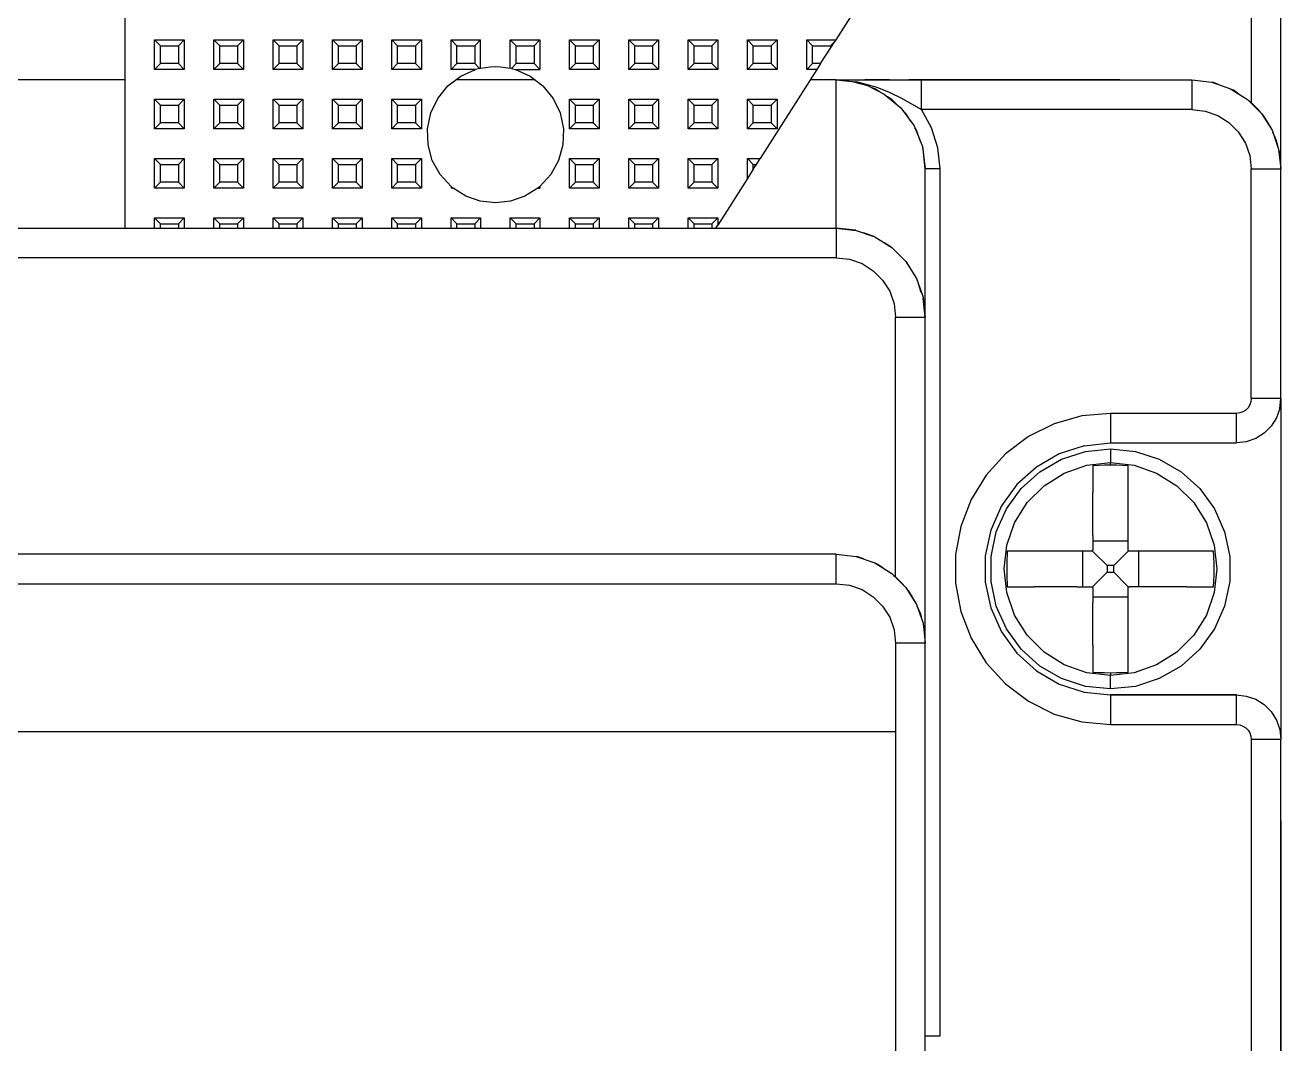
# Model space of a CAD drawing. Header units: millimetres. Extents: x 0 to 149, y 0 to 235.
# Drawn here: x 106.63 to 149, y 155.12 to 189.5 of the extents above; entities that cross this region are included whole.
import ezdxf

# ---------------------------------------------------------------- set-up
doc = ezdxf.new("R2010")
doc.units = ezdxf.units.MM

# ---------------------------------------------------------------- blocks, each defined once
blk = doc.blocks.new('CHINT_eff9f46a43ee547783ba41a7551f6a23_FACE_0')
at = {"color": 141, "linetype": 'Continuous', "true_color": 0x40d9ff}
for p, q in [((111.2, 188.8), (111, 189)), ((111, 188), (111, 189)), ((111, 189), (112, 189)), ((111.8, 188.8), (112, 189)), ((112, 189), (112, 188)), ((113.2, 188.8), (113, 189)), ((113, 188), (113, 189)), ((113, 189), (114, 189)), ((113.8, 188.8), (114, 189)), ((114, 189), (114, 188)), ((115.2, 188.8), (115, 189)), ((115, 188), (115, 189)), ((115, 189), (116, 189)), ((115.8, 188.8), (116, 189)), ((116, 189), (116, 188)), ((117.2, 188.8), (117, 189)), ((117, 188), (117, 189)), ((117, 189), (118, 189)), ((117.8, 188.8), (118, 189)), ((118, 189), (118, 188)), ((119.2, 188.8), (119, 189)), ((119, 188), (119, 189)), ((119, 189), (120, 189)), ((119.8, 188.8), (120, 189)), ((120, 189), (120, 188)), ((121.2, 188.8), (121, 189)), ((121, 188), (121, 189)), ((121, 189), (122, 189)), ((121.8, 188.8), (122, 189)), ((123.2, 188.8), (123, 189)), ((123, 189), (124, 189)), ((123.8, 188.8), (124, 189)), ((124, 189), (124, 188)), ((125.2, 188.8), (125, 189)), ((125, 188), (125, 189)), ((125, 189), (126, 189)), ((125.8, 188.8), (126, 189)), ((126, 189), (126, 188)), ((127.2, 188.8), (127, 189)), ((127, 188), (127, 189)), ((127, 189), (128, 189)), ((127.8, 188.8), (128, 189)), ((128, 189), (128, 188)), ((129.2, 188.8), (129, 189)), ((129, 188), (129, 189)), ((129, 189), (130, 189)), ((129.8, 188.8), (130, 189)), ((130, 189), (130, 188)), ((131.2, 188.8), (131, 189)), ((131, 188), (131, 189)), ((131, 189), (132, 189)), ((131.8, 188.8), (132, 189)), ((132, 189), (132, 188)), ((133.2, 188.8), (133, 189)), ((133, 188), (133, 189)), ((111.2, 188.8), (111.8, 188.8)), ((111.2, 188.2), (111.2, 188.8)), ((111.8, 188.8), (111.8, 188.2)), ((113.2, 188.2), (113.2, 188.8)), ((113.2, 188.8), (113.8, 188.8)), ((113.8, 188.8), (113.8, 188.2)), ((115.2, 188.2), (115.2, 188.8)), ((115.2, 188.8), (115.8, 188.8)), ((115.8, 188.8), (115.8, 188.2)), ((117.2, 188.2), (117.2, 188.8)), ((117.2, 188.8), (117.8, 188.8)), ((117.8, 188.8), (117.8, 188.2)), ((119.2, 188.2), (119.2, 188.8)), ((119.2, 188.8), (119.8, 188.8)), ((119.8, 188.8), (119.8, 188.2)), ((121.2, 188.2), (121.2, 188.8)), ((121.2, 188.8), (121.8, 188.8)), ((121.8, 188.8), (121.8, 188.2)), ((123.2, 188.8), (123.8, 188.8)), ((123.2, 188.2), (123.2, 188.8)), ((123.8, 188.8), (123.8, 188.2)), ((125.2, 188.2), (125.2, 188.8)), ((125.2, 188.8), (125.8, 188.8)), ((125.8, 188.8), (125.8, 188.2)), ((127.2, 188.2), (127.2, 188.8)), ((127.2, 188.8), (127.8, 188.8)), ((127.8, 188.8), (127.8, 188.2)), ((129.2, 188.2), (129.2, 188.8)), ((129.2, 188.8), (129.8, 188.8)), ((129.8, 188.8), (129.8, 188.2)), ((131.2, 188.2), (131.2, 188.8)), ((131.2, 188.8), (131.8, 188.8)), ((131.8, 188.8), (131.8, 188.2)), ((133.2, 188.2), (133.2, 188.8)), ((133.2, 188.8), (133.8, 188.8)), ((133.471, 188.2), (133.8, 188.717)), ((133.8, 188.8), (133.946, 188.946)), ((133.8, 188.717), (133.946, 188.946)), ((133.8, 188.8), (133.8, 188.717)), ((111.2, 188.2), (111, 188)), ((111.8, 188.2), (111.2, 188.2)), ((111.8, 188.2), (112, 188)), ((113.2, 188.2), (113, 188)), ((113.8, 188.2), (113.2, 188.2)), ((113.8, 188.2), (114, 188)), ((115.2, 188.2), (115, 188)), ((115.8, 188.2), (115.2, 188.2)), ((115.8, 188.2), (116, 188)), ((117.2, 188.2), (117, 188)), ((117.8, 188.2), (117.2, 188.2)), ((117.8, 188.2), (118, 188)), ((119.2, 188.2), (119, 188)), ((119.8, 188.2), (119.2, 188.2)), ((119.8, 188.2), (120, 188)), ((121.2, 188.2), (121, 188)), ((121.8, 188.2), (121.2, 188.2)), ((121.8, 188.2), (121.963, 188.037)), ((123.2, 188.2), (123.037, 188.037)), ((123.8, 188.2), (123.2, 188.2)), ((123.8, 188.2), (124, 188)), ((125.2, 188.2), (125, 188)), ((125.8, 188.2), (125.2, 188.2)), ((125.8, 188.2), (126, 188)), ((127.2, 188.2), (127, 188)), ((127.8, 188.2), (127.2, 188.2)), ((127.8, 188.2), (128, 188)), ((129.2, 188.2), (129, 188)), ((129.8, 188.2), (129.2, 188.2)), ((129.8, 188.2), (130, 188)), ((131.2, 188.2), (131, 188)), ((131.8, 188.2), (131.2, 188.2)), ((131.8, 188.2), (132, 188)), ((133.2, 188.2), (133, 188)), ((133.471, 188.2), (133.2, 188.2)), ((133.471, 188.2), (133.343, 188)), ((112, 188), (111, 188)), ((114, 188), (113, 188)), ((116, 188), (115, 188)), ((118, 188), (117, 188)), ((120, 188), (119, 188)), ((126, 188), (125, 188)), ((128, 188), (127, 188)), ((130, 188), (129, 188)), ((132, 188), (131, 188)), ((133.343, 188), (131.431, 185)), ((133.343, 188), (133, 188)), ((110, 187.65), (102.5, 187.65)), ((123.84, 187.65), (121.16, 187.65)), ((134, 187.65), (133.12, 187.65)), ((135.798, 187.65), (134.958, 187.65)), ((143.563, 187.65), (136.444, 187.65)), ((111.2, 186.8), (111, 187)), ((111, 186), (111, 187)), ((111, 187), (112, 187)), ((111.8, 186.8), (112, 187)), ((112, 187), (112, 186)), ((113.2, 186.8), (113, 187)), ((113, 186), (113, 187)), ((113, 187), (114, 187)), ((113.8, 186.8), (114, 187)), ((114, 187), (114, 186)), ((115.2, 186.8), (115, 187)), ((115, 186), (115, 187)), ((115, 187), (116, 187)), ((115.8, 186.8), (116, 187)), ((116, 187), (116, 186)), ((117.2, 186.8), (117, 187)), ((117, 186), (117, 187)), ((117, 187), (118, 187)), ((117.8, 186.8), (118, 187)), ((118, 187), (118, 186)), ((119.2, 186.8), (119, 187)), ((119, 186), (119, 187)), ((119, 187), (120, 187)), ((119.8, 186.8), (120, 187)), ((120, 187), (120, 186)), ((125.2, 186.8), (125, 187)), ((125, 186), (125, 187)), ((125, 187), (126, 187)), ((125.8, 186.8), (126, 187)), ((126, 187), (126, 186)), ((127.2, 186.8), (127, 187)), ((127, 186), (127, 187)), ((127, 187), (128, 187)), ((127.8, 186.8), (128, 187)), ((128, 187), (128, 186)), ((129.2, 186.8), (129, 187)), ((129, 186), (129, 187)), ((129, 187), (130, 187)), ((129.8, 186.8), (130, 187)), ((130, 187), (130, 186)), ((131.2, 186.8), (131, 187)), ((131, 186), (131, 187)), ((131, 187), (132, 187)), ((131.8, 186.8), (132, 187)), ((132, 187), (132, 186)), ((111.2, 186.8), (111.8, 186.8)), ((111.2, 186.2), (111.2, 186.8)), ((111.8, 186.8), (111.8, 186.2)), ((113.2, 186.2), (113.2, 186.8)), ((113.2, 186.8), (113.8, 186.8)), ((113.8, 186.8), (113.8, 186.2)), ((115.2, 186.2), (115.2, 186.8)), ((115.2, 186.8), (115.8, 186.8)), ((115.8, 186.8), (115.8, 186.2)), ((117.2, 186.2), (117.2, 186.8)), ((117.2, 186.8), (117.8, 186.8)), ((117.8, 186.8), (117.8, 186.2)), ((119.2, 186.2), (119.2, 186.8)), ((119.2, 186.8), (119.8, 186.8)), ((119.8, 186.8), (119.8, 186.2)), ((125.2, 186.2), (125.2, 186.8)), ((125.2, 186.8), (125.8, 186.8)), ((125.8, 186.8), (125.8, 186.2)), ((127.2, 186.2), (127.2, 186.8)), ((127.2, 186.8), (127.8, 186.8)), ((127.8, 186.8), (127.8, 186.2)), ((129.2, 186.2), (129.2, 186.8)), ((129.2, 186.8), (129.8, 186.8)), ((129.8, 186.8), (129.8, 186.2)), ((131.2, 186.2), (131.2, 186.8)), ((131.2, 186.8), (131.8, 186.8)), ((131.8, 186.8), (131.8, 186.2)), ((111.2, 186.2), (111, 186)), ((111.8, 186.2), (111.2, 186.2)), ((111.8, 186.2), (112, 186)), ((113.2, 186.2), (113, 186)), ((113.8, 186.2), (113.2, 186.2)), ((113.8, 186.2), (114, 186)), ((115.2, 186.2), (115, 186)), ((115.8, 186.2), (115.2, 186.2)), ((115.8, 186.2), (116, 186)), ((117.2, 186.2), (117, 186)), ((117.8, 186.2), (117.2, 186.2)), ((117.8, 186.2), (118, 186)), ((119.2, 186.2), (119, 186)), ((119.8, 186.2), (119.2, 186.2)), ((119.8, 186.2), (120, 186)), ((125.2, 186.2), (125, 186)), ((125.8, 186.2), (125.2, 186.2)), ((125.8, 186.2), (126, 186)), ((127.2, 186.2), (127, 186)), ((127.8, 186.2), (127.2, 186.2)), ((127.8, 186.2), (128, 186)), ((129.2, 186.2), (129, 186)), ((129.8, 186.2), (129.2, 186.2)), ((129.8, 186.2), (130, 186)), ((131.2, 186.2), (131, 186)), ((131.8, 186.2), (131.2, 186.2)), ((131.8, 186.2), (132, 186)), ((112, 186), (111, 186)), ((114, 186), (113, 186)), ((116, 186), (115, 186)), ((118, 186), (117, 186)), ((120, 186), (119, 186)), ((126, 186), (125, 186)), ((128, 186), (127, 186)), ((130, 186), (129, 186)), ((132, 186), (131, 186)), ((111.2, 184.8), (111, 185)), ((111, 184), (111, 185)), ((111, 185), (112, 185)), ((111.2, 184.8), (111.8, 184.8)), ((111.2, 184.2), (111.2, 184.8)), ((111.8, 184.8), (112, 185)), ((111.8, 184.8), (111.8, 184.2)), ((112, 185), (112, 184)), ((113.2, 184.8), (113, 185)), ((113, 184), (113, 185)), ((113, 185), (114, 185)), ((113.2, 184.2), (113.2, 184.8)), ((113.2, 184.8), (113.8, 184.8)), ((113.8, 184.8), (114, 185)), ((113.8, 184.8), (113.8, 184.2)), ((114, 185), (114, 184)), ((115.2, 184.8), (115, 185)), ((115, 184), (115, 185)), ((115, 185), (116, 185)), ((115.2, 184.2), (115.2, 184.8)), ((115.2, 184.8), (115.8, 184.8)), ((115.8, 184.8), (116, 185)), ((115.8, 184.8), (115.8, 184.2)), ((116, 185), (116, 184)), ((117.2, 184.8), (117, 185)), ((117, 184), (117, 185)), ((117, 185), (118, 185)), ((117.2, 184.2), (117.2, 184.8)), ((117.2, 184.8), (117.8, 184.8)), ((117.8, 184.8), (118, 185)), ((117.8, 184.8), (117.8, 184.2)), ((118, 185), (118, 184)), ((119.2, 184.8), (119, 185)), ((119, 184), (119, 185)), ((119, 185), (120, 185)), ((119.2, 184.2), (119.2, 184.8)), ((119.2, 184.8), (119.8, 184.8)), ((119.8, 184.8), (120, 185)), ((119.8, 184.8), (119.8, 184.2)), ((120, 185), (120, 184)), ((125.2, 184.8), (125, 185)), ((125, 184), (125, 185)), ((125, 185), (126, 185)), ((125.2, 184.2), (125.2, 184.8)), ((125.2, 184.8), (125.8, 184.8)), ((125.8, 184.8), (126, 185)), ((125.8, 184.8), (125.8, 184.2)), ((126, 185), (126, 184)), ((127.2, 184.8), (127, 185)), ((127, 184), (127, 185)), ((127, 185), (128, 185)), ((127.2, 184.2), (127.2, 184.8)), ((127.2, 184.8), (127.8, 184.8)), ((127.8, 184.8), (128, 185)), ((127.8, 184.8), (127.8, 184.2)), ((128, 185), (128, 184)), ((129.2, 184.8), (129, 185)), ((129, 184), (129, 185)), ((129, 185), (130, 185)), ((129.2, 184.2), (129.2, 184.8)), ((129.2, 184.8), (129.8, 184.8)), ((129.8, 184.8), (130, 185)), ((129.8, 184.8), (129.8, 184.2)), ((130, 185), (130, 184)), ((131.2, 184.8), (131, 185)), ((131, 184.323), (131, 185)), ((131, 185), (131.431, 185)), ((131.2, 184.637), (131.2, 184.8)), ((131.2, 184.8), (131.304, 184.8)), ((131.2, 184.637), (131.304, 184.8)), ((131.304, 184.8), (131.431, 185)), ((136.936, 185.15), (136.944, 185.15)), ((131, 184.323), (130, 182.754)), ((131.2, 184.637), (131, 184.323)), ((149, 176.9), (149, 184.65)), ((111.2, 184.2), (111, 184)), ((112, 184), (111, 184)), ((111.8, 184.2), (111.2, 184.2)), ((111.8, 184.2), (112, 184)), ((113.2, 184.2), (113, 184)), ((114, 184), (113, 184)), ((113.8, 184.2), (113.2, 184.2)), ((113.8, 184.2), (114, 184)), ((115.2, 184.2), (115, 184)), ((116, 184), (115, 184)), ((115.8, 184.2), (115.2, 184.2)), ((115.8, 184.2), (116, 184)), ((117.2, 184.2), (117, 184)), ((118, 184), (117, 184)), ((117.8, 184.2), (117.2, 184.2)), ((117.8, 184.2), (118, 184)), ((119.2, 184.2), (119, 184)), ((120, 184), (119, 184)), ((119.8, 184.2), (119.2, 184.2)), ((119.8, 184.2), (120, 184)), ((121.031, 184.031), (121, 184)), ((123.969, 184.031), (124, 184)), ((125.2, 184.2), (125, 184)), ((126, 184), (125, 184)), ((125.8, 184.2), (125.2, 184.2)), ((125.8, 184.2), (126, 184)), ((127.2, 184.2), (127, 184)), ((128, 184), (127, 184)), ((127.8, 184.2), (127.2, 184.2)), ((127.8, 184.2), (128, 184)), ((129.2, 184.2), (129, 184)), ((130, 184), (129, 184)), ((129.8, 184.2), (129.2, 184.2)), ((129.8, 184.2), (130, 184)), ((111.2, 182.8), (111, 183)), ((111, 182.65), (111, 183)), ((111, 183), (112, 183)), ((111.2, 182.8), (111.8, 182.8)), ((111.2, 182.65), (111.2, 182.8)), ((111.8, 182.8), (112, 183)), ((111.8, 182.8), (111.8, 182.65)), ((112, 183), (112, 182.65)), ((113.2, 182.8), (113, 183)), ((113, 182.65), (113, 183)), ((113, 183), (114, 183)), ((113.2, 182.65), (113.2, 182.8)), ((113.2, 182.8), (113.8, 182.8)), ((113.8, 182.8), (114, 183)), ((113.8, 182.8), (113.8, 182.65)), ((114, 183), (114, 182.65)), ((115.2, 182.8), (115, 183)), ((115, 182.65), (115, 183)), ((115, 183), (116, 183)), ((115.2, 182.65), (115.2, 182.8)), ((115.2, 182.8), (115.8, 182.8)), ((115.8, 182.8), (116, 183)), ((115.8, 182.8), (115.8, 182.65)), ((116, 183), (116, 182.65)), ((117.2, 182.8), (117, 183)), ((117, 182.65), (117, 183)), ((117, 183), (118, 183)), ((117.2, 182.65), (117.2, 182.8)), ((117.2, 182.8), (117.8, 182.8)), ((117.8, 182.8), (118, 183)), ((117.8, 182.8), (117.8, 182.65)), ((118, 183), (118, 182.65)), ((119.2, 182.8), (119, 183)), ((119, 182.65), (119, 183)), ((119, 183), (120, 183)), ((119.2, 182.65), (119.2, 182.8)), ((119.2, 182.8), (119.8, 182.8)), ((119.8, 182.8), (120, 183)), ((119.8, 182.8), (119.8, 182.65)), ((120, 183), (120, 182.65)), ((121.2, 182.8), (121, 183)), ((121, 182.65), (121, 183)), ((121, 183), (122, 183)), ((121.2, 182.65), (121.2, 182.8)), ((121.2, 182.8), (121.8, 182.8)), ((121.8, 182.8), (122, 183)), ((121.8, 182.8), (121.8, 182.65)), ((122, 183), (122, 182.65)), ((123.2, 182.8), (123, 183)), ((123, 182.65), (123, 183)), ((123, 183), (124, 183)), ((123.2, 182.65), (123.2, 182.8)), ((123.2, 182.8), (123.8, 182.8)), ((123.8, 182.8), (124, 183)), ((123.8, 182.8), (123.8, 182.65)), ((124, 183), (124, 182.65)), ((125.2, 182.8), (125, 183)), ((125, 182.65), (125, 183)), ((125, 183), (126, 183)), ((125.2, 182.65), (125.2, 182.8)), ((125.2, 182.8), (125.8, 182.8)), ((125.8, 182.8), (126, 183)), ((125.8, 182.8), (125.8, 182.65)), ((126, 183), (126, 182.65)), ((127.2, 182.8), (127, 183)), ((127, 182.65), (127, 183)), ((127, 183), (128, 183)), ((127.2, 182.65), (127.2, 182.8)), ((127.2, 182.8), (127.8, 182.8)), ((127.8, 182.8), (128, 183)), ((127.8, 182.8), (127.8, 182.65)), ((128, 183), (128, 182.65)), ((129, 183), (130, 183)), ((129.2, 182.8), (129, 183)), ((129, 182.65), (129, 183)), ((129.2, 182.8), (129.8, 182.8)), ((129.2, 182.65), (129.2, 182.8)), ((129.8, 182.8), (130, 183)), ((129.8, 182.8), (129.8, 182.65)), ((129.934, 182.65), (130, 182.754)), ((130, 183), (130, 182.754)), ((148.962, 176.566), (149, 176.9)), ((142.366, 175.307), (143.25, 175.4)), ((147, 175.4), (147, 175.4)), ((142.65, 172.284), (142.65, 173.727)), ((143.85, 172.284), (143.85, 173.727)), ((142.65, 172.096), (143.85, 172.096)), ((142.116, 171.75), (140.673, 171.75)), ((142.304, 171.75), (142.304, 170.55)), ((144.196, 171.75), (144.196, 170.55)), ((145.827, 171.75), (144.384, 171.75)), ((136.024, 170.862), (136.004, 170.862)), ((142.116, 170.55), (140.673, 170.55)), ((145.827, 170.55), (144.384, 170.55)), ((136.5, 170.293), (136.5, 170.275)), ((142.65, 170.204), (143.85, 170.204)), ((142.65, 168.573), (142.65, 170.016)), ((143.85, 168.573), (143.85, 170.016)), ((143.5, 166.9), (143.5, 166.9)), ((147, 166.9), (147, 166.9))]:
    blk.add_line(p, q, dxfattribs=at)
for points in [[(149, 184.65), (149, 212.65), (148, 212.65), (148, 186.886), (147.934, 186.932)], [(111, 212), (110, 211), (110, 182.65)], [(134, 212), (135, 211), (135, 190.892), (134.982, 190.704), (134.929, 190.522), (134.843, 190.354), (133.98, 189)], [(121.963, 188.037), (122, 188.045), (122, 189)], [(123.037, 188.037), (123, 188.045), (123, 189)], [(133, 189), (133.98, 189), (133.946, 188.946)], [(121, 184.056), (120.632, 184.458), (120.369, 184.934), (120.225, 185.459), (120.209, 186.004), (120.321, 186.536), (120.555, 187.028), (120.898, 187.45), (121.331, 187.781), (121.829, 188)], [(121.963, 188.037), (121.829, 188), (121, 188)], [(122, 188.045), (122.165, 188.075), (122.332, 188.094), (122.5, 188.1), (122.668, 188.094), (122.835, 188.075), (123, 188.045)], [(123.037, 188.037), (123.171, 188), (124, 188)], [(123.171, 188), (123.669, 187.781), (124.102, 187.45), (124.445, 187.028), (124.679, 186.536), (124.791, 186.004), (124.775, 185.459), (124.631, 184.934), (124.368, 184.458), (124, 184.056)], [(134, 187.65), (134.531, 187.603), (135.053, 187.459), (135.619, 187.175), (136.182, 186.71), (136.626, 186.1), (136.903, 185.407), (137, 184.65)], [(134.656, 182.576), (134.646, 182.58), (134, 182.65), (134, 187.65)], [(134, 187.65), (134.831, 187.65), (135.672, 187.65), (136.265, 187.65), (136.872, 187.65)], [(134.541, 187.6), (134.716, 187.584), (135.365, 187.408), (135.785, 187.237), (136.173, 187.045), (136.533, 186.845), (136.872, 186.65)], [(134.797, 187.529), (134.668, 187.575), (134.607, 187.582)], [(135.445, 187.263), (135.302, 187.353), (135.181, 187.395)], [(136.872, 186.65), (136.872, 187.65), (146, 187.65), (146, 186.65), (136.872, 186.65)], [(146, 187.65), (146.668, 187.575), (147.302, 187.353), (147.87, 186.995), (148.346, 186.52), (148.703, 185.952), (148.925, 185.318), (149, 184.65)], [(146.914, 187.488), (146.723, 187.562), (146.696, 187.565)], [(147.586, 187.174), (147.403, 187.302), (147.352, 187.321)], [(136.035, 186.831), (135.87, 186.995), (135.73, 187.084)], [(148, 186.886), (148.224, 186.664), (148.319, 186.547)], [(136.51, 186.259), (136.346, 186.52), (136.249, 186.617)], [(137.5, 184.65), (137.428, 185.355), (137.216, 186.031), (136.872, 186.65)], [(146, 186.65), (146.445, 186.6), (146.868, 186.452), (147.247, 186.214), (147.564, 185.897), (147.802, 185.518), (147.95, 185.095), (148, 184.65)], [(148.362, 186.493), (148.422, 186.421), (148.673, 186.012), (148.69, 185.972)], [(136.826, 185.599), (136.703, 185.952), (136.654, 186.03)], [(148.72, 185.902), (148.835, 185.636), (148.9, 185.39)], [(137, 184.65), (136.925, 185.318), (136.909, 185.364)], [(148.93, 185.275), (148.956, 185.173), (149, 184.65)], [(135.934, 170.932), (136, 170.886), (136, 179.65), (137, 179.65), (137, 184.65)], [(137.5, 184.65), (137.389, 184.65), (137.283, 184.65), (137.188, 184.65), (137.109, 184.65), (137.05, 184.65), (137.013, 184.65), (137, 184.65)], [(137.389, 155.4), (137.5, 155.4), (137.5, 184.65)], [(149, 176.9), (148, 176.9), (148, 184.65), (149, 184.65)], [(121.031, 184.031), (121, 184.056), (121, 184)], [(121.031, 184.031), (121.068, 184), (121, 184)], [(123.932, 184), (123.496, 183.727), (123.011, 183.557), (122.5, 183.5), (121.989, 183.557), (121.504, 183.727), (121.068, 184)], [(123.969, 184.031), (123.932, 184), (124, 184)], [(123.969, 184.031), (124, 184.056), (124, 184)], [(15, 182.65), (134, 182.65), (134, 181.65), (15, 181.65), (15, 182.65)], [(134, 182.65), (134.668, 182.575), (135.302, 182.353), (135.87, 181.995), (136.346, 181.52), (136.703, 180.952), (136.925, 180.318), (137, 179.65)], [(135.287, 182.358), (135.273, 182.367), (134.916, 182.488)], [(135.86, 182.002), (135.852, 182.01), (135.616, 182.155)], [(134, 181.65), (134.445, 181.6), (134.868, 181.452), (135.247, 181.214), (135.564, 180.897), (135.802, 180.518), (135.95, 180.095), (136, 179.65)], [(136.401, 181.431), (136.354, 181.51), (136.349, 181.515)], [(136.868, 180.479), (136.736, 180.881), (136.717, 180.911)], [(137, 179.65), (136.932, 180.286), (136.926, 180.303)], [(136.93, 169.275), (136.956, 169.173), (137, 168.65), (137, 179.65)], [(148, 176.9), (147.987, 176.789), (147.95, 176.683), (147.891, 176.588), (147.812, 176.509), (147.717, 176.45), (147.611, 176.413), (147.5, 176.4)], [(148.962, 176.566), (149, 176.9), (149, 165.4)], [(143.25, 176.4), (142.285, 176.311), (141.353, 176.046), (140.486, 175.614), (139.713, 175.03), (139.06, 174.314), (138.55, 173.49), (138.2, 172.587), (138.022, 171.634), (138.022, 170.666), (138.2, 169.713), (138.55, 168.81), (139.06, 167.986), (139.713, 167.27), (140.486, 166.686), (141.353, 166.254), (142.285, 165.989), (143.25, 165.9)], [(143.25, 175.4), (147.5, 175.4), (147.5, 176.4), (143.25, 176.4), (143.25, 175.4)], [(148.962, 176.566), (148.851, 176.249), (148.673, 175.965), (148.435, 175.727), (148.151, 175.549), (147.834, 175.438), (147.5, 175.4)], [(142.366, 175.307), (141.521, 175.033), (140.752, 174.588), (140.092, 173.994), (139.569, 173.275), (139.208, 172.463), (139.023, 171.594), (139.023, 170.706), (139.208, 169.837), (139.569, 169.025), (140.092, 168.306), (140.752, 167.712), (141.521, 167.267), (142.366, 166.993), (143.25, 166.9)], [(143.25, 167.1), (142.408, 167.189), (141.603, 167.45), (140.869, 167.873), (140.24, 168.44), (139.743, 169.125), (139.398, 169.898), (139.222, 170.727), (139.222, 171.573), (139.398, 172.402), (139.743, 173.175), (140.24, 173.86), (140.869, 174.427), (141.603, 174.85), (142.408, 175.111), (143.25, 175.2)], [(142.366, 175.307), (143.25, 175.4), (147.5, 175.4)], [(143.25, 175.2), (144.092, 175.111), (144.897, 174.85), (145.631, 174.427), (146.26, 173.86), (146.757, 173.175), (147.102, 172.402), (147.278, 171.573), (147.278, 170.727), (147.102, 169.898), (146.757, 169.125), (146.26, 168.44), (145.631, 167.873), (144.897, 167.45), (144.092, 167.189), (143.25, 167.1)], [(143.25, 175.2), (143.25, 175.18), (143.25, 175.121), (143.25, 175.025), (143.25, 174.896), (143.25, 174.741)], [(143.25, 167.559), (142.451, 167.649), (141.692, 167.914), (141.011, 168.342), (140.442, 168.911), (140.014, 169.592), (139.749, 170.351), (139.659, 171.15), (139.749, 171.949), (140.014, 172.708), (140.442, 173.389), (141.011, 173.958), (141.692, 174.386), (142.451, 174.651), (143.25, 174.741)], [(143.25, 174.65), (143.05, 174.648), (142.85, 174.642), (142.65, 174.632), (142.65, 173.727)], [(143.25, 174.741), (144.049, 174.651), (144.808, 174.386), (145.489, 173.958), (146.058, 173.389), (146.486, 172.708), (146.751, 171.949), (146.841, 171.15), (146.751, 170.351), (146.486, 169.592), (146.058, 168.911), (145.489, 168.342), (144.808, 167.914), (144.049, 167.649), (143.25, 167.559)], [(143.25, 174.65), (143.25, 174.681), (143.25, 174.711), (143.25, 174.741)], [(143.85, 173.727), (143.85, 174.632), (143.65, 174.642), (143.45, 174.648), (143.25, 174.65)], [(142.65, 172.284), (142.65, 172.773), (142.65, 173.255), (142.65, 173.727)], [(143.85, 172.284), (143.85, 172.773), (143.85, 173.255), (143.85, 173.727)], [(142.65, 172.284), (142.65, 172.038), (142.65, 171.79), (142.649, 171.781), (142.646, 171.772), (142.64, 171.764), (142.633, 171.758), (142.626, 171.753), (142.618, 171.751), (142.61, 171.75), (142.362, 171.75), (142.116, 171.75)], [(143.89, 171.75), (143.882, 171.751), (143.874, 171.753), (143.867, 171.758), (143.86, 171.764), (143.854, 171.772), (143.851, 171.781), (143.85, 171.79), (143.85, 172.038), (143.85, 172.284)], [(134, 171.65), (15, 171.65), (15, 170.65), (134, 170.65), (134, 171.65)], [(134, 171.65), (134.668, 171.575), (135.302, 171.353), (135.87, 170.995), (136.346, 170.52), (136.703, 169.952), (136.925, 169.318), (137, 168.65)], [(140.673, 171.75), (139.768, 171.75), (139.752, 171.35), (139.752, 170.95), (139.768, 170.55), (140.673, 170.55)], [(142.116, 171.75), (141.627, 171.75), (141.145, 171.75), (140.673, 171.75)], [(142.619, 171.751), (142.621, 171.751), (142.622, 171.752)], [(142.628, 171.755), (142.63, 171.755), (142.632, 171.757)], [(142.636, 171.76), (142.638, 171.762), (142.64, 171.763)], [(143.139, 171.261), (142.992, 171.408), (142.85, 171.55), (142.638, 171.762)], [(142.641, 171.764), (142.642, 171.766), (142.645, 171.77), (142.645, 171.771)], [(142.648, 171.777), (142.649, 171.779), (142.649, 171.78)], [(143.361, 171.261), (143.508, 171.408), (143.65, 171.55), (143.862, 171.762)], [(143.852, 171.777), (143.851, 171.779), (143.851, 171.78)], [(143.858, 171.767), (143.855, 171.77), (143.855, 171.771)], [(143.864, 171.76), (143.862, 171.762), (143.861, 171.763)], [(143.872, 171.755), (143.869, 171.756), (143.868, 171.757)], [(143.881, 171.751), (143.877, 171.752), (143.876, 171.753)], [(143.89, 171.75), (143.884, 171.751), (143.883, 171.751)], [(144.384, 171.75), (144.138, 171.75), (143.89, 171.75)], [(145.827, 171.75), (145.355, 171.75), (144.873, 171.75), (144.384, 171.75)], [(145.827, 170.55), (146.732, 170.55), (146.748, 170.95), (146.748, 171.35), (146.732, 171.75), (145.827, 171.75)], [(134.914, 171.488), (134.723, 171.562), (134.696, 171.565)], [(135.586, 171.174), (135.403, 171.302), (135.352, 171.321)], [(143.139, 171.039), (143.361, 171.039), (143.361, 171.261), (143.139, 171.261), (143.139, 171.039)], [(136, 170.886), (136.224, 170.664), (136.319, 170.547)], [(143.139, 171.039), (142.992, 170.892), (142.85, 170.75), (142.638, 170.538)], [(143.361, 171.039), (143.508, 170.892), (143.65, 170.75), (143.862, 170.538)], [(134, 170.65), (134.445, 170.6), (134.868, 170.452), (135.247, 170.214), (135.564, 169.897), (135.802, 169.518), (135.95, 169.095), (136, 168.65)], [(136.362, 170.493), (136.422, 170.421), (136.673, 170.012), (136.69, 169.972)], [(142.116, 170.55), (141.627, 170.55), (141.145, 170.55), (140.673, 170.55)], [(142.116, 170.55), (142.362, 170.55), (142.61, 170.55), (142.618, 170.549), (142.626, 170.547), (142.633, 170.542), (142.64, 170.536), (142.646, 170.528), (142.649, 170.519), (142.65, 170.51), (142.65, 170.262), (142.65, 170.016)], [(142.619, 170.549), (142.621, 170.549), (142.622, 170.548)], [(142.628, 170.545), (142.63, 170.545), (142.632, 170.543)], [(142.636, 170.54), (142.638, 170.538), (142.64, 170.537)], [(142.641, 170.536), (142.642, 170.534), (142.645, 170.53), (142.645, 170.529)], [(142.648, 170.523), (142.649, 170.521), (142.649, 170.52)], [(143.85, 170.016), (143.85, 170.262), (143.85, 170.51), (143.851, 170.519), (143.854, 170.528), (143.86, 170.536), (143.867, 170.542), (143.874, 170.547), (143.882, 170.549), (143.89, 170.55)], [(143.852, 170.523), (143.851, 170.521), (143.851, 170.52)], [(143.858, 170.533), (143.855, 170.53), (143.855, 170.529)], [(143.861, 170.537), (143.862, 170.538), (143.864, 170.54)], [(143.872, 170.545), (143.869, 170.544), (143.868, 170.543)], [(143.881, 170.549), (143.877, 170.548), (143.876, 170.547)], [(143.89, 170.55), (143.884, 170.549), (143.883, 170.549)], [(144.384, 170.55), (144.138, 170.55), (143.89, 170.55)], [(145.827, 170.55), (145.355, 170.55), (144.873, 170.55), (144.384, 170.55)], [(142.65, 168.573), (142.65, 169.045), (142.65, 169.527), (142.65, 170.016)], [(143.85, 168.573), (143.85, 169.045), (143.85, 169.527), (143.85, 170.016)], [(136.72, 169.902), (136.835, 169.636), (136.9, 169.39)], [(137, 66.65), (137, 168.65), (136, 168.65), (136, 165.65), (136, 66.65), (137, 66.65)], [(142.65, 168.573), (142.65, 167.668), (142.85, 167.658), (143.05, 167.652), (143.25, 167.65)], [(143.25, 167.65), (143.45, 167.652), (143.65, 167.658), (143.85, 167.668), (143.85, 168.573)], [(143.25, 167.65), (143.25, 167.619), (143.25, 167.589), (143.25, 167.559)], [(143.25, 167.1), (143.25, 167.12), (143.25, 167.179), (143.25, 167.275), (143.25, 167.404), (143.25, 167.559)], [(147.5, 166.9), (143.25, 166.9), (143.25, 165.9), (147.5, 165.9), (147.5, 166.9)], [(143.25, 166.9), (147.5, 166.9), (147.834, 166.862)], [(147.5, 166.9), (147.834, 166.862), (148.151, 166.751), (148.435, 166.573), (148.673, 166.335), (148.851, 166.051), (148.962, 165.734), (149, 165.4)], [(147.5, 165.9), (147.611, 165.887), (147.717, 165.85), (147.812, 165.791), (147.891, 165.712), (147.95, 165.617), (147.987, 165.511), (148, 165.4)], [(136, 165.65), (44.5, 165.65), (39.5, 160.65), (13, 160.65)], [(149, 69.9), (149, 165.4), (148, 165.4), (148, 152.658)], [(149, 162.65), (149, 72.65), (149, 72.65)], [(137, 155.4), (137.013, 155.4), (137.389, 155.4)], [(137.013, 155.4), (137.05, 155.4), (137.109, 155.4), (137.188, 155.4), (137.283, 155.4), (137.389, 155.4)]]:
    blk.add_lwpolyline(points, dxfattribs=at)
blk = doc.blocks.new('CHINT_eff9f46a43ee547783ba41a7551f6a23')
at = {"color": 141, "true_color": 0x40d9ff}
blk.add_blockref('CHINT_eff9f46a43ee547783ba41a7551f6a23_FACE_0', (0, 0), dxfattribs=at)

msp = doc.modelspace()

# ---------------------------------------------------------------- block references
at = {"color": 141, "true_color": 0x40d9ff}
msp.add_blockref('CHINT_eff9f46a43ee547783ba41a7551f6a23', (0, 0), dxfattribs=at)

doc.saveas('drawing.dxf')
